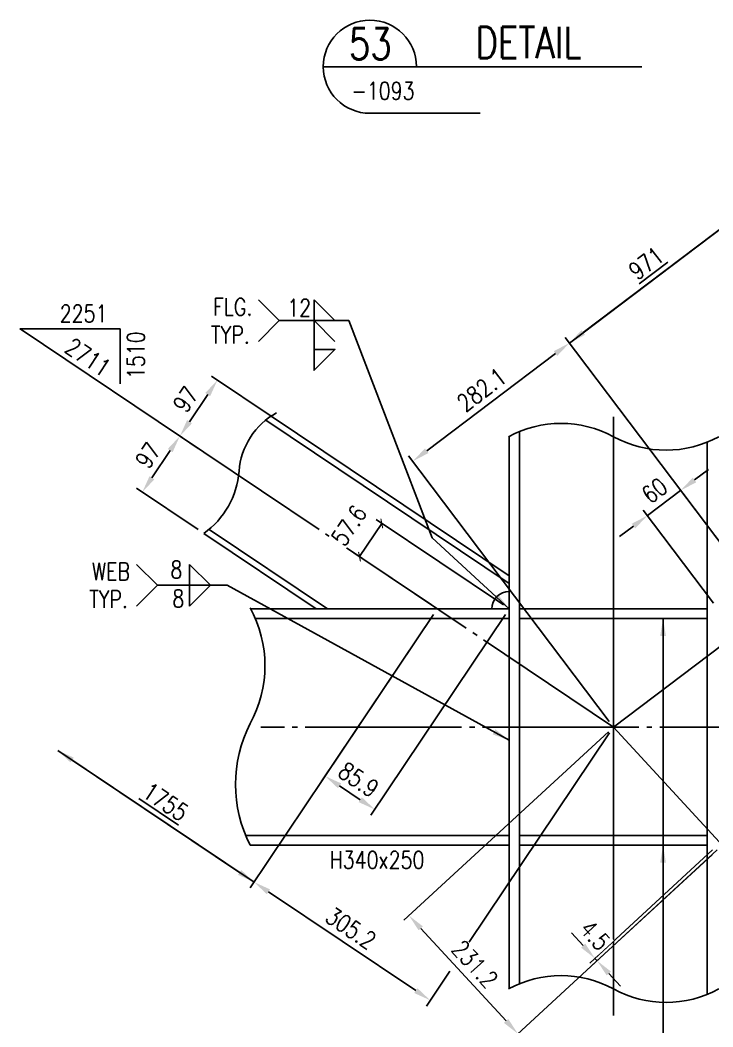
# Model space of a CAD drawing. Header units: millimetres. Extents: x 0 to 232280, y -26939 to 23794.
# Drawn here: x 121273 to 125259, y -15558 to -9766 of the extents above; entities that cross this region are included whole.
import ezdxf
from ezdxf.enums import TextEntityAlignment as Align

# ---------------------------------------------------------------- set-up
doc = ezdxf.new("R2010")
doc.units = ezdxf.units.MM
doc.header["$LTSCALE"] = 30
doc.linetypes.add('JNK-CENTER', pattern=[34, 30, -1.5, 1, -1.5])
for name, color, linetype in [('CEN-R', 1, 'JNK-CENTER'), ('CON-C', 4, 'Continuous'), ('CON-G', 3, 'Continuous'), ('CON-W', 7, 'Continuous'), ('CON-Y', 2, 'Continuous'), ('Dim-W', 7, 'Continuous'), ('TXT-Y', 2, 'Continuous')]:
    doc.layers.add(name, color=color, linetype=linetype)
doc.styles.add('SIMPLEX', font='simplex.shx', dxfattribs={"width": 0.8})
doc.dimstyles.new('DIM40x4', dxfattribs={"dimscale": 40, "dimtxt": 2.5, "dimasz": 2.5, "dimexe": 1, "dimexo": 1, "dimgap": 1, "dimtad": 1, "dimdec": 1, "dimlfac": 0.25, "dimdsep": 46, "dimtxsty": 'SIMPLEX', "dimcen": 2.5, "dimclrd": 7, "dimclre": 7, "dimclrt": 2, "dimadec": 1, "dimazin": 2, "dimtfac": 1, "dimtdec": 1, "dimtmove": 2, "dimatfit": 3, "dimfxl": 1, "dimtfill": 1, "dimtolj": 1, "dimtzin": 0, "dimarcsym": 1})

# ---------------------------------------------------------------- blocks, each defined once
blk = doc.blocks.new('SECTITLE')
at = {"layer": 'CON-G'}
for p, q in [((-1.7, 0), (44.1, 0)), ((5, -6.7), (20.86, -6.7))]:
    blk.add_line(p, q, dxfattribs=at)
blk.add_arc((5, 0), 6.7, 0, 270, dxfattribs=at)
at = {"layer": 'CON-C', "style": 'SIMPLEX', "width": 0.8}
for tag, p in [('A', (5.06, 1.04)), ('ELEVATION', (27.83, 1.22))]:
    blk.add_attdef(tag, text='', height=4.5, dxfattribs=at).set_placement(p, align=Align.CENTER)
at = {"layer": 'CON-Y', "style": 'SIMPLEX', "width": 0.8}
blk.add_attdef('SCALE', text='', height=2.5, dxfattribs=at).set_placement((44.9, -3.72), align=Align.RIGHT)
blk.add_attdef('H0000-0000', (1.54, -4.72), '', height=2.5, dxfattribs=at)
blk = doc.blocks.new('*D4179')
at = {"layer": 'DEFPOINTS', "color": 0, "ltscale": 0.5, "transparency": 16777216}
for p in [(124433.1, -11624.2), (125587.7, -13153.5), (124687.1, -13833.5)]:
    blk.add_point(p, dxfattribs=at)
at = {"layer": 'Dim-W', "color": 7, "lineweight": -2, "ltscale": 0.5, "transparency": 16777216}
for p, q in [((125563.6, -13121.6), (124409, -11592.3)), ((123612.3, -12243.9), (124353.3, -11684.5)), ((124663, -13801.6), (123508.4, -12272.3))]:
    blk.add_line(p, q, dxfattribs=at)
at = {"layer": 'Dim-W', "color": 7, "ltscale": 0.5, "transparency": 16777216}
for points in [[(124343.3, -11671.2), (124363.4, -11697.8), (124433.1, -11624.2)], [(123602.2, -12230.6), (123622.3, -12257.2), (123532.5, -12304.2)]]:
    blk.add_solid(points, dxfattribs=at)
at = {"layer": 'Dim-W', "color": 2, "ltscale": 0.5, "transparency": 16777216, "insert": (123928.6, -11892.4), "char_height": 100, "attachment_point": 5, "rotation": 37.0528, "style": 'SIMPLEX', "bg_fill": 3, "box_fill_scale": 1.1, "bg_fill_color": 256, "bg_fill_true_color": 13158600, "bg_fill_transparency": 0}
blk.add_mtext('\\A1;282.1', dxfattribs=at)
blk = doc.blocks.new('*D4180')
at = {"layer": 'DEFPOINTS', "color": 0, "ltscale": 0.5, "transparency": 16777216}
for p in [(125438.1, -10865.4), (124433.1, -11624.2), (124433.1, -11624.2)]:
    blk.add_point(p, dxfattribs=at)
at = {"layer": 'Dim-W', "color": 7, "lineweight": -2, "ltscale": 0.5, "transparency": 16777216}
blk.add_line((125358.3, -10925.7), (124512.9, -11563.9), dxfattribs=at)
at = {"layer": 'Dim-W', "color": 7, "ltscale": 0.5, "transparency": 16777216}
for points in [[(125348.3, -10912.4), (125368.4, -10939), (125438.1, -10865.4)], [(124502.9, -11550.6), (124523, -11577.2), (124433.1, -11624.2)]]:
    blk.add_solid(points, dxfattribs=at)
at = {"layer": 'Dim-W', "color": 2, "ltscale": 0.5, "transparency": 16777216, "insert": (124875.4, -11165), "char_height": 100, "attachment_point": 5, "rotation": 37.0528, "style": 'SIMPLEX', "bg_fill": 3, "box_fill_scale": 1.1, "bg_fill_color": 256, "bg_fill_true_color": 13158600, "bg_fill_transparency": 0}
blk.add_mtext('\\A1;\\L971', dxfattribs=at)
blk = doc.blocks.new('*D4181')
at = {"layer": 'DEFPOINTS', "color": 0, "ltscale": 0.5, "transparency": 16777216}
for p in [(125073.4, -12472.3), (125287.1, -13153.5), (125587.7, -13153.5)]:
    blk.add_point(p, dxfattribs=at)
at = {"layer": 'Dim-W', "color": 7, "lineweight": -2, "ltscale": 0.5, "transparency": 16777216}
for p, q in [((125153.2, -12412), (125233, -12351.8)), ((125563.6, -13121.6), (125049.3, -12440.4)), ((124881.9, -12616.9), (125073.4, -12472.3)), ((125263, -13121.6), (124857.8, -12585)), ((124802.1, -12677.1), (124722.3, -12737.4))]:
    blk.add_line(p, q, dxfattribs=at)
at = {"layer": 'Dim-W', "color": 7, "ltscale": 0.5, "transparency": 16777216}
for points in [[(125143.2, -12398.7), (125163.3, -12425.3), (125073.4, -12472.3)], [(124792.1, -12663.8), (124812.2, -12690.4), (124881.9, -12616.9)]]:
    blk.add_solid(points, dxfattribs=at)
at = {"layer": 'Dim-W', "color": 2, "ltscale": 0.5, "transparency": 16777216, "insert": (124923.5, -12472.8), "char_height": 100, "attachment_point": 5, "rotation": 37.0528, "style": 'SIMPLEX', "bg_fill": 3, "box_fill_scale": 1.1, "bg_fill_color": 256, "bg_fill_true_color": 13158600, "bg_fill_transparency": 0}
blk.add_mtext('\\A1;60', dxfattribs=at)
blk = doc.blocks.new('*D4234')
at = {"layer": 'DEFPOINTS', "color": 0, "ltscale": 0.5, "transparency": 16777216}
for p in [(123673.4, -13153.5), (124687.1, -13833.5), (122618.9, -14725.4)]:
    blk.add_point(p, dxfattribs=at)
at = {"layer": 'Dim-W', "color": 7, "lineweight": -2, "ltscale": 0.5, "transparency": 16777216}
for p, q in [((123651.1, -13186.7), (122596.6, -14758.6)), ((124664.8, -13866.7), (123855.1, -15073.7)), ((123549.5, -15349.7), (122701.9, -14781.1)), ((123745.5, -15237.1), (123610.3, -15438.6))]:
    blk.add_line(p, q, dxfattribs=at)
at = {"layer": 'Dim-W', "color": 7, "ltscale": 0.5, "transparency": 16777216}
for points in [[(122711.2, -14767.3), (122692.7, -14794.9), (122618.9, -14725.4)], [(123558.8, -15335.8), (123540.3, -15363.5), (123632.6, -15405.4)]]:
    blk.add_solid(points, dxfattribs=at)
at = {"layer": 'Dim-W', "color": 2, "ltscale": 0.5, "transparency": 16777216, "insert": (123175.9, -14990.7), "char_height": 100, "attachment_point": 5, "rotation": 326.14578, "style": 'SIMPLEX', "bg_fill": 3, "box_fill_scale": 1.1, "bg_fill_color": 256, "bg_fill_true_color": 13158600, "bg_fill_transparency": 0}
blk.add_mtext('\\A1;305.2', dxfattribs=at)
blk = doc.blocks.new('*D4182')
at = {"layer": 'DEFPOINTS', "color": 0, "ltscale": 0.5, "transparency": 16777216}
for p in [(121489.3, -13967.7), (122618.9, -14725.4), (122618.9, -14725.4)]:
    blk.add_point(p, dxfattribs=at)
at = {"layer": 'Dim-W', "color": 7, "lineweight": -2, "ltscale": 0.5, "transparency": 16777216}
blk.add_line((121572.4, -14023.4), (122535.9, -14669.7), dxfattribs=at)
at = {"layer": 'Dim-W', "color": 7, "ltscale": 0.5, "transparency": 16777216}
for points in [[(121581.6, -14009.5), (121563.1, -14037.2), (121489.3, -13967.7)], [(122545.1, -14655.8), (122526.6, -14683.5), (122618.9, -14725.4)]]:
    blk.add_solid(points, dxfattribs=at)
at = {"layer": 'Dim-W', "color": 2, "ltscale": 0.5, "transparency": 16777216, "insert": (122109.8, -14263.5), "char_height": 100, "attachment_point": 5, "rotation": 326.14578, "style": 'SIMPLEX', "bg_fill": 3, "box_fill_scale": 1.1, "bg_fill_color": 256, "bg_fill_true_color": 13158600, "bg_fill_transparency": 0}
blk.add_mtext('\\A1;\\L1755', dxfattribs=at)
blk = doc.blocks.new('*D4183')
at = {"layer": 'DEFPOINTS', "color": 0, "ltscale": 0.5, "transparency": 16777216}
for p in [(122192, -12159.8), (122330.4, -12252.6), (122330.4, -12719.8)]:
    blk.add_point(p, dxfattribs=at)
at = {"layer": 'Dim-W', "color": 7, "lineweight": -2, "ltscale": 0.5, "transparency": 16777216}
for p, q in [((122297.2, -12230.3), (122158.8, -12137.5)), ((122031.6, -12399), (122136.3, -12242.8)), ((122297.2, -12697.5), (121942.7, -12459.7))]:
    blk.add_line(p, q, dxfattribs=at)
at = {"layer": 'Dim-W', "color": 7, "ltscale": 0.5, "transparency": 16777216}
for points in [[(122122.5, -12233.5), (122150.2, -12252.1), (122192, -12159.8)], [(122017.7, -12389.7), (122045.4, -12408.2), (121975.9, -12482)]]:
    blk.add_solid(points, dxfattribs=at)
at = {"layer": 'Dim-W', "color": 2, "ltscale": 0.5, "transparency": 16777216, "insert": (122009.2, -12270.8), "char_height": 100, "attachment_point": 5, "rotation": 56.14578, "style": 'SIMPLEX', "bg_fill": 3, "box_fill_scale": 1.1, "bg_fill_color": 256, "bg_fill_true_color": 13158600, "bg_fill_transparency": 0}
blk.add_mtext('\\A1;97', dxfattribs=at)
blk = doc.blocks.new('*D4184')
at = {"layer": 'DEFPOINTS', "color": 0, "ltscale": 0.5, "transparency": 16777216}
for p in [(122762.7, -12075.4), (122192, -12159.8), (122330.4, -12252.6)]:
    blk.add_point(p, dxfattribs=at)
at = {"layer": 'Dim-W', "color": 7, "lineweight": -2, "ltscale": 0.5, "transparency": 16777216}
for p, q in [((122729.5, -12053.1), (122375, -11815.3)), ((122352.5, -11920.6), (122247.7, -12076.7)), ((122297.2, -12230.3), (122158.8, -12137.5))]:
    blk.add_line(p, q, dxfattribs=at)
at = {"layer": 'Dim-W', "color": 7, "ltscale": 0.5, "transparency": 16777216}
for points in [[(122338.6, -11911.3), (122366.3, -11929.9), (122408.2, -11837.6)], [(122233.9, -12067.4), (122261.6, -12086), (122192, -12159.8)]]:
    blk.add_solid(points, dxfattribs=at)
at = {"layer": 'Dim-W', "color": 2, "ltscale": 0.5, "transparency": 16777216, "insert": (122225.4, -11948.5), "char_height": 100, "attachment_point": 5, "rotation": 56.14578, "style": 'SIMPLEX', "bg_fill": 3, "box_fill_scale": 1.1, "bg_fill_color": 256, "bg_fill_true_color": 13158600, "bg_fill_transparency": 0}
blk.add_mtext('\\A1;97', dxfattribs=at)
blk = doc.blocks.new('*D4185')
at = {"layer": 'DEFPOINTS', "color": 0, "ltscale": 0.5, "transparency": 16777216}
for p in [(124687.1, -13833.5), (125313.8, -14513.5), (124137.1, -15598)]:
    blk.add_point(p, dxfattribs=at)
at = {"layer": 'Dim-W', "color": 7, "lineweight": -2, "ltscale": 0.5, "transparency": 16777216}
for p, q in [((124657.6, -13860.6), (123481, -14945.1)), ((125284.4, -14540.6), (124107.7, -15625.1)), ((123578.2, -14991.5), (124069.3, -15524.4))]:
    blk.add_line(p, q, dxfattribs=at)
at = {"layer": 'Dim-W', "color": 7, "ltscale": 0.5, "transparency": 16777216}
for points in [[(123590.4, -14980.2), (123565.9, -15002.8), (123510.4, -14918)], [(124081.6, -15513.1), (124057.1, -15535.7), (124137.1, -15598)]]:
    blk.add_solid(points, dxfattribs=at)
at = {"layer": 'Dim-W', "color": 2, "ltscale": 0.5, "transparency": 16777216, "insert": (123889.9, -15197), "char_height": 100, "attachment_point": 5, "rotation": 312.66515, "style": 'SIMPLEX', "bg_fill": 3, "box_fill_scale": 1.1, "bg_fill_color": 256, "bg_fill_true_color": 13158600, "bg_fill_transparency": 0}
blk.add_mtext('\\A1;231.2', dxfattribs=at)
blk = doc.blocks.new('*D4187')
at = {"layer": 'DEFPOINTS', "color": 0, "ltscale": 0.5, "transparency": 16777216}
for p in [(125287.1, -14513.5), (125284.4, -14540.6), (124592.8, -15178)]:
    blk.add_point(p, dxfattribs=at)
at = {"layer": 'Dim-W', "color": 7, "lineweight": -2, "ltscale": 0.5, "transparency": 16777216}
for p, q in [((125257.6, -14540.6), (124551.1, -15191.8)), ((125255, -14567.7), (124563.4, -15205.1)), ((124512.7, -15091.1), (124445, -15017.6)), ((124660.5, -15251.5), (124728.3, -15325.1))]:
    blk.add_line(p, q, dxfattribs=at)
at = {"layer": 'Dim-W', "color": 7, "ltscale": 0.5, "transparency": 16777216}
blk.add_solid([(124672.8, -15240.2), (124648.3, -15262.8), (124592.8, -15178)], dxfattribs=at)
at = {"layer": 'Dim-W', "color": 2, "ltscale": 0.5, "transparency": 16777216, "insert": (124580.2, -15031.5), "char_height": 100, "attachment_point": 5, "rotation": 312.66515, "style": 'SIMPLEX', "bg_fill": 3, "box_fill_scale": 1.1, "bg_fill_color": 256, "bg_fill_true_color": 13158600, "bg_fill_transparency": 0}
blk.add_mtext('\\A1;4.5', dxfattribs=at)
at = {"layer": 'Dim-W', "color": 7, "lineweight": -2, "ltscale": 0.5, "transparency": 16777216}
blk.add_line((124580.5, -15164.7), (124592.8, -15178), dxfattribs=at)
at = {"layer": 'Dim-W', "color": 7, "ltscale": 0.5, "transparency": 16777216}
blk.add_solid([(124525, -15079.8), (124500.5, -15102.4), (124580.5, -15164.7)], dxfattribs=at)
blk = doc.blocks.new('*D4127')
at = {"layer": 'DEFPOINTS', "color": 0, "ltscale": 0.5, "transparency": 16777216}
for p in [(123673.4, -13153.5), (124087.1, -13153.5), (123313.2, -14307.1)]:
    blk.add_point(p, dxfattribs=at)
at = {"layer": 'Dim-W', "color": 7, "lineweight": -2, "ltscale": 0.5, "transparency": 16777216}
for p, q in [((123651.1, -13186.7), (123005.6, -14148.9)), ((124064.8, -13186.7), (123290.9, -14340.3)), ((123111, -14171.4), (123230.2, -14251.4))]:
    blk.add_line(p, q, dxfattribs=at)
at = {"layer": 'Dim-W', "color": 7, "ltscale": 0.5, "transparency": 16777216}
for points in [[(123120.2, -14157.5), (123101.7, -14185.2), (123027.9, -14115.7)], [(123239.5, -14237.5), (123220.9, -14265.2), (123313.2, -14307.1)]]:
    blk.add_solid(points, dxfattribs=at)
at = {"layer": 'Dim-W', "color": 2, "ltscale": 0.5, "transparency": 16777216, "insert": (123220.7, -14136.6), "char_height": 100, "attachment_point": 5, "rotation": 326.14578, "style": 'SIMPLEX', "bg_fill": 3, "box_fill_scale": 1.1, "bg_fill_color": 256, "bg_fill_true_color": 13158600, "bg_fill_transparency": 0}
blk.add_mtext('\\A1;85.9', dxfattribs=at)
blk = doc.blocks.new('_ArchTick')
at = {"color": 0, "linetype": 'ByBlock', "const_width": 0.15}
blk.add_lwpolyline([(-0.5, -0.5), (0.5, 0.5)], dxfattribs=at)
blk = doc.blocks.new('*D4128')
at = {"layer": 'DEFPOINTS', "color": 0, "ltscale": 0.5, "transparency": 16777216}
for p in [(123354, -12661.7), (123673.4, -13153.5), (124087.1, -13153.5)]:
    blk.add_point(p, dxfattribs=at)
at = {"layer": 'Dim-W', "color": 7, "lineweight": -2, "ltscale": 0.5, "transparency": 16777216}
for p, q in [((123225.6, -12853.1), (123354, -12661.7)), ((124053.8, -13131.2), (123320.8, -12639.4)), ((123640.1, -13131.2), (123192.4, -12830.8))]:
    blk.add_line(p, q, dxfattribs=at)
at = {"layer": 'Dim-W', "color": 7, "lineweight": -2, "ltscale": 0.5, "transparency": 16777216, "xscale": 40, "yscale": 40, "zscale": 40, "rotation": 56.14577843361613}
blk.add_blockref('_ArchTick', (123354, -12661.7), dxfattribs=at)
at = {"layer": 'Dim-W', "color": 2, "ltscale": 0.5, "transparency": 16777216, "insert": (123165.2, -12673.8), "char_height": 100, "attachment_point": 5, "rotation": 56.14578, "style": 'SIMPLEX', "bg_fill": 3, "box_fill_scale": 1.1, "bg_fill_color": 256, "bg_fill_true_color": 13158600, "bg_fill_transparency": 0}
blk.add_mtext('\\A1;57.6', dxfattribs=at)
at = {"layer": 'Dim-W', "color": 7, "lineweight": -2, "ltscale": 0.5, "transparency": 16777216, "xscale": 40, "yscale": 40, "zscale": 40, "rotation": 236.1457784336161}
blk.add_blockref('_ArchTick', (123225.6, -12853.1), dxfattribs=at)
blk = doc.blocks.new('weld-sy8')
blk.add_lwpolyline([(3.2, -3.2), (0, 0), (0, -7.6), (3.2, -4.4), (0, -4.4)])

msp = doc.modelspace()

# ---------------------------------------------------------------- linework, layer by layer
for p, q in [((122964.24, -11495.37), (122964.24, -11375.37)), ((122964.24, -11375.37), (123084.24, -11495.37)), ((122247.73, -13017.52), (122247.73, -12897.52)), ((122247.73, -12897.52), (122367.73, -13017.52)), ((122247.73, -13017.52), (122247.73, -13137.52)), ((122247.73, -13137.52), (122367.73, -13017.52))]:
    msp.add_line(p, q)
at = {"layer": 'CEN-R'}
for p, q in [((124687.06, -12048.01), (124687.06, -15492.62)), ((124687.06, -15492.62), (124687.06, -12048.01)), ((124687.06, -13833.48), (126833.31, -12213.06)), ((124687.06, -13833.48), (122330.39, -12252.6)), ((126873.43, -13833.48), (122657.36, -13833.48)), ((124687.06, -13833.48), (126165.63, -15437.74))]:
    msp.add_line(p, q, dxfattribs=at)
at = {"layer": 'CON-G'}
for p, q in [((124087.06, -12963.78), (122716.96, -12044.7)), ((124087.06, -13007.13), (122686.17, -12067.39)), ((124087.06, -15338.28), (124087.06, -12161.48)), ((124147.06, -15310.11), (124147.06, -12134.46)), ((125227.06, -15371.03), (125227.06, -12194.23)), ((122976.88, -13153.48), (122330.39, -12719.81)), ((123041.5, -13153.48), (122360.3, -12696.52)), ((124087.06, -13153.48), (122599.71, -13153.48)), ((124087.06, -13153.48), (122599.71, -13153.48)), ((125227.06, -13153.48), (124147.06, -13153.48)), ((124087.06, -13209.48), (122626.46, -13209.48)), ((125227.06, -13209.48), (124147.06, -13209.48)), ((124087.06, -14457.48), (122570.5, -14457.48)), ((125227.06, -14457.48), (124147.06, -14457.48)), ((124087.06, -14513.48), (122596.4, -14513.48)), ((125227.06, -14513.48), (124147.06, -14513.48))]:
    msp.add_line(p, q, dxfattribs=at)
msp.add_arc((124087.06, -13153.48), 100, 90, 180, dxfattribs=at)
at = {"layer": 'CON-W'}
for p, q in [((122644.24, -11375.37), (122764.24, -11495.37)), ((122764.24, -11495.37), (122644.24, -11615.37)), ((122764.24, -11495.37), (123164.24, -11495.37)), ((121943.44, -12897.52), (122063.44, -13017.52)), ((122063.44, -13017.52), (121943.44, -13137.52)), ((122463.44, -13017.52), (122063.44, -13017.52))]:
    msp.add_line(p, q, dxfattribs=at)
for points in [[(122749.05, -12025.28, 0.2550891), (122532.57, -12361.63, -0.2205751), (122330.39, -12719.81, -0.2415798)], [(125292.49, -12163.18, -0.2556155), (124687.06, -12163.18, 0.2537565), (124083.91, -12163.18)], [(122596.4, -13147.36, -0.2555588), (122596.4, -13813.48, 0.2412572), (122596.4, -14513.48)], [(125292.49, -15339.98, -0.2556155), (124687.06, -15339.98, 0.2537565), (124083.91, -15339.98)]]:
    msp.add_lwpolyline(points, format="xyb", dxfattribs=at)

# ---------------------------------------------------------------- block references
ref = msp.add_blockref('SECTITLE', (123085.39, -10034.38), dxfattribs=dict(at, xscale=40, yscale=40, zscale=40))
ref.add_attrib('H0000-0000', '-1093', (123178.59, -10223.18), dxfattribs={"layer": 'CON-Y', "height": 100, "style": 'SIMPLEX', "width": 0.8})
ref.add_attrib('A', '53', dxfattribs={"layer": 'CON-C', "height": 180, "style": 'SIMPLEX', "width": 0.8}).set_placement((123287.79, -9992.78), align=Align.CENTER)
ref.add_attrib('ELEVATION', 'DETAIL', dxfattribs={"layer": 'CON-C', "height": 180, "style": 'SIMPLEX', "width": 0.8}).set_placement((124198.59, -9985.58), align=Align.CENTER)
at = {"layer": 'CON-W', "xscale": 37.5, "yscale": 37.5, "zscale": 37.5}
msp.add_blockref('weld-sy8', (122964.24, -11495.37), dxfattribs=at)

# ---------------------------------------------------------------- texts
at = {"layer": 'CON-W', "color": 2, "style": 'SIMPLEX', "width": 0.8}
for s, p in [('12', (122810.12, -11471.22)), ('8', (122137.73, -12977.52)), ('8', (122148.74, -13143.91))]:
    msp.add_text(s, height=100, dxfattribs=at).set_placement(p)
at = {"layer": 'CON-Y', "style": 'SIMPLEX', "width": 0.8}
msp.add_text('2251', height=100, dxfattribs=at).set_placement((121501.04, -11504.6))
msp.add_text('1510', height=100, rotation=90, dxfattribs=at).set_placement((121989.22, -11831.5))
at = {"layer": 'Dim-W', "color": 2, "ltscale": 0.5, "style": 'SIMPLEX', "width": 0.8}
msp.add_text('2711', height=100, rotation=326.145778, dxfattribs=at).set_placement((121522.51, -11670.85))
at = {"layer": 'TXT-Y', "style": 'SIMPLEX', "width": 0.8}
for s, p in [('FLG.', (122382.87, -11416.17)), ('TYP.', (122371.44, -11576.17)), ('WEB', (121685.87, -12938.32)), ('TYP.', (121670.63, -13098.32))]:
    msp.add_text(s, height=100, dxfattribs=at).set_placement(p, align=Align.MIDDLE_LEFT)

# ---------------------------------------------------------------- next in the draw order: dimensions: what is measured, and where the dimension line sits
at = {"layer": 'Dim-W', "ltscale": 0.5}
for base, p1, p2, angle, picture, middle in [((124433.12, -11624.2), (124687.06, -13833.48), (125587.72, -13153.48), 37.052805, '*D4179', (123928.56, -11892.37)), ((122192.03, -12159.78), (122330.39, -12719.81), (122330.39, -12252.6), 56.145778, '*D4183', (122009.21, -12270.75))]:
    dim = msp.add_linear_dim(base=base, p1=p1, p2=p2, angle=angle, dimstyle='DIM40x4', dxfattribs=at)
    dim.commit()
    dim.dimension.update_dxf_attribs({"geometry": picture, "text_midpoint": middle})

# ---------------------------------------------------------------- next in the draw order: linework, layer by layer
msp.add_line((124433.12, -11624.2), (125438.15, -10865.4), dxfattribs=at)

# ---------------------------------------------------------------- next in the draw order: dimensions: what is measured, and where the dimension line sits
for base, p1, p2, angle, picture, middle in [((122192.03, -12159.78), (122762.69, -12075.37), (122330.39, -12252.6), 236.145778, '*D4184', (122225.36, -11948.53)), ((125073.43, -12472.3), (125287.06, -13153.48), (125587.72, -13153.48), 37.052805, '*D4181', (124923.45, -12472.77)), ((122618.9, -14725.4), (124687.06, -13833.48), (123673.36, -13153.48), 326.145778, '*D4234', (123175.88, -14990.66))]:
    dim = msp.add_linear_dim(base=base, p1=p1, p2=p2, angle=angle, dimstyle='DIM40x4', dxfattribs=at)
    dim.commit()
    dim.dimension.update_dxf_attribs({"geometry": picture, "text_midpoint": middle})

# ---------------------------------------------------------------- next in the draw order: linework, layer by layer
msp.add_line((122618.9, -14725.4), (121489.31, -13967.65), dxfattribs=at)
msp.add_lwpolyline([(122330.39, -12252.6), (121273.01, -11543.29), (121847.8, -11543.29), (121847.8, -11858.26)], dxfattribs=at)

# ---------------------------------------------------------------- next in the draw order: dimensions: what is measured, and where the dimension line sits
dim = msp.add_linear_dim(base=(124433.12, -11624.2), p1=(125438.15, -10865.4), p2=(124433.12, -11624.2), angle=37.052805, text='%%U971', dimstyle='DIM40x4', dxfattribs=at)
dim.commit()
dim.dimension.update_dxf_attribs({"geometry": '*D4180', "text_midpoint": (124875.38, -11164.99)})
dim = msp.add_linear_dim(base=(124137.1, -15597.96), p1=(124687.06, -13833.48), p2=(125313.78, -14513.48), angle=312.665145, dimstyle='DIM40x4', dxfattribs=at)
dim.commit()
dim.dimension.update_dxf_attribs({"geometry": '*D4185', "text_midpoint": (123889.92, -15196.96)})

# ---------------------------------------------------------------- next in the draw order: texts
at = {"layer": 'TXT-Y', "color": 2, "style": 'SIMPLEX', "width": 0.8}
msp.add_text('H340x250', height=100, dxfattribs=at).set_placement((123053.98, -14647.52))

# ---------------------------------------------------------------- next in the draw order: dimensions: what is measured, and where the dimension line sits
at = {"layer": 'Dim-W', "ltscale": 0.5}
dim = msp.add_linear_dim(base=(123313.22, -14307.06), p1=(123673.36, -13153.48), p2=(124087.06, -13153.48), angle=326.145778, dimstyle='DIM40x4', dxfattribs=at)
dim.commit()
dim.dimension.update_dxf_attribs({"geometry": '*D4127', "text_midpoint": (123220.7, -14136.63)})
dim = msp.add_linear_dim(base=(122618.9, -14725.4), p1=(121489.31, -13967.65), p2=(122618.9, -14725.4), angle=326.145778, text='%%U1755', dimstyle='DIM40x4', dxfattribs=at)
dim.commit()
dim.dimension.update_dxf_attribs({"geometry": '*D4182', "text_midpoint": (122109.81, -14263.48)})
dim = msp.add_linear_dim(base=(124592.77, -15177.99), p1=(125287.06, -14513.48), p2=(125284.37, -14540.59), angle=312.665145, dimstyle='DIM40x4', dxfattribs=at)
dim.commit()
dim.dimension.update_dxf_attribs({"geometry": '*D4187', "text_midpoint": (124580.16, -15031.51), "dimtype": 160})

# ---------------------------------------------------------------- next in the draw order: dimensions: what is measured, and where the dimension line sits
dim = msp.add_linear_dim(base=(123353.98, -12661.72), p1=(123673.36, -13153.48), p2=(124087.06, -13153.48), angle=56.145778, dimstyle='DIM40x4', override={"dimasz": 1, "dimblk1": 'ArchTick', "dimblk2": 'ArchTick', "dimsah": 1}, dxfattribs=at)
dim.commit()
dim.dimension.update_dxf_attribs({"geometry": '*D4128', "text_midpoint": (123165.21, -12673.85)})

# ---------------------------------------------------------------- next in the draw order: leaders
at = {"layer": 'CON-W'}
for points in [[(124972.32, -13209.48), (124972.32, -14687.81)], [(124972.32, -14513.48), (124972.32, -15935.81)]]:
    msp.add_leader(points, dimstyle='DIM40x4', dxfattribs=at)

# ---------------------------------------------------------------- next in the draw order: linework, layer by layer
at = {"layer": 'Dim-W', "ltscale": 0.5}
msp.add_line((123643.87, -12744.87), (123164.24, -11495.37), dxfattribs=at)

# ---------------------------------------------------------------- next in the draw order: leaders
at = {"layer": 'CON-W'}
for points in [[(124087.06, -13153.48), (123643.87, -12744.87)], [(124087.06, -13909.17), (122463.44, -13017.52)]]:
    msp.add_leader(points, dimstyle='DIM40x4', dxfattribs=at)

doc.saveas('drawing.dxf')
